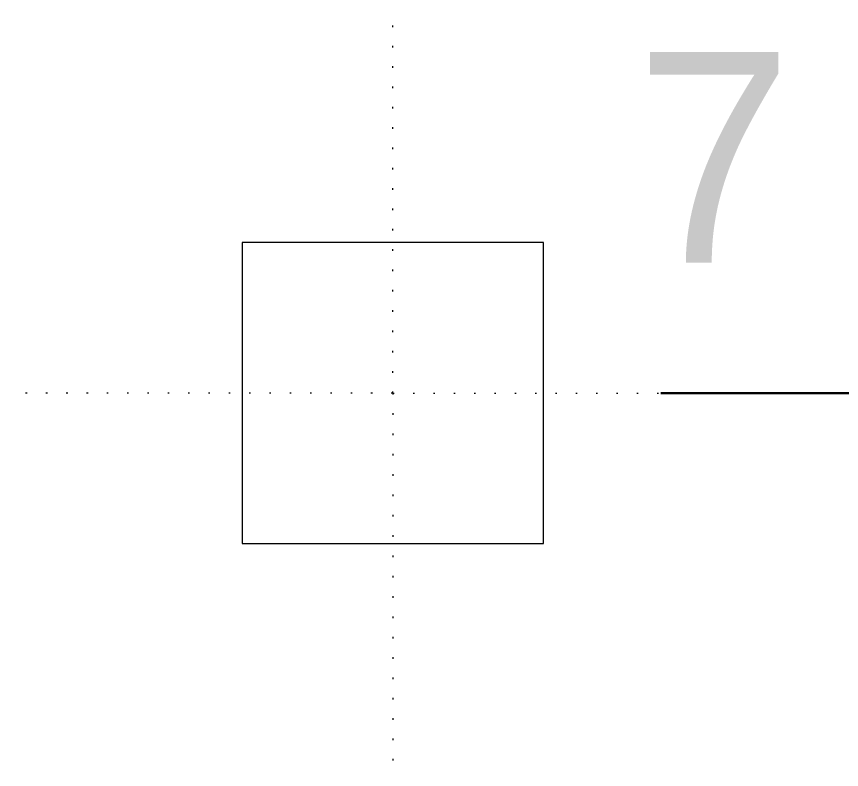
# Model space of a CAD drawing. Extents: x -2012 to 34975, y -1043 to 8321.
# Drawn here: x 16885.5 to 16940.3, y 2970 to 3020 of the extents above; entities that cross this region are included whole.
import ezdxf

# ---------------------------------------------------------------- set-up
doc = ezdxf.new("R2010")
doc.units = 0
doc.header["$LTSCALE"] = 25
doc.linetypes.add('DOT2', pattern=[0.125, 0, -0.125])
doc.layers.get('0').update_dxf_attribs({"color": 9, "lineweight": 9})
doc.layers.add('31', color=9, linetype='Continuous', lineweight=9)
doc.layers.add('E-KABLO', color=7, linetype='Continuous', lineweight=30)
doc.styles.add('TX-TEXT', font='')
doc.styles.get('TX-TEXT').set_extended_font_data('TrSah Futura Lt BT')

# ---------------------------------------------------------------- blocks, each defined once
blk = doc.blocks.new('p-bur-VW-aydınlatma 07')
at = {"linetype": 'DOT2', "ltscale": 0.4}
for q in [(0, 25), (-25, 0), (0, -25), (25, 0)]:
    blk.add_line((0, 0), q, dxfattribs=at)
at = {"linetype": 'ByBlock'}
blk.add_lwpolyline([(0, 10), (-10, 10), (-10, -10), (10, -10), (10, 10), (0, 10)], dxfattribs=at)
at = {"insert": (16.131, 22.648), "char_height": 14, "width": 14.596, "attachment_point": 1, "style": 'TX-TEXT'}
blk.add_mtext('7', dxfattribs=at)

msp = doc.modelspace()

# ---------------------------------------------------------------- linework, layer by layer
at = {"layer": 'E-KABLO', "color": 6}
msp.add_line((16928.265, 2995), (17080.347, 2995), dxfattribs=at)

# ---------------------------------------------------------------- block references
at = {"layer": '31', "linetype": 'ByBlock'}
msp.add_blockref('p-bur-VW-aydınlatma 07', (16910.456, 2995), dxfattribs=at)

doc.saveas('drawing.dxf')
